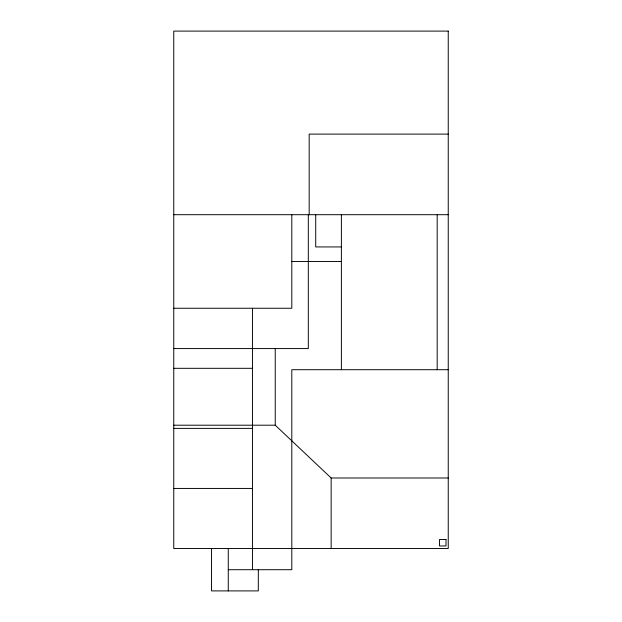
<?xml version="1.0" encoding="UTF-8"?>
<svg xmlns="http://www.w3.org/2000/svg" width="622" height="622" viewBox="0 0 622 622"><rect width="100%" height="100%" fill="white"/><g stroke="black" fill="none" stroke-linecap="round" stroke-linejoin="round"><path stroke-width="0.93" d="M448.244 134.103L309.181 134.103L309.181 214.699M173.756 214.699L448.244 214.699M341.385 246.934L315.719 246.934L315.719 214.699M291.804 261.473L341.385 261.473M173.756 308.248L291.804 308.248L291.804 214.699M173.756 348.569L308.31 348.569L308.31 214.699M173.756 368.31L252.454 368.31M448.244 369.709L291.804 369.709L291.804 569.705L228.266 569.705M173.756 425.199L275.243 425.199L331.153 477.991L448.244 477.991M173.756 428.379L252.454 428.379M173.756 488.441L252.454 488.441M437.188 214.699L437.188 369.709M341.385 214.699L341.385 369.709M331.153 477.991L331.153 548.511M275.243 348.569L275.243 425.199M258.309 569.705L258.309 590.9L211.542 590.9L211.542 548.511M252.454 308.248L252.454 569.705M228.266 548.511L228.266 590.9M448.244 31.1L173.756 31.1L173.756 548.511L448.244 548.511L448.244 31.1M446.005 539.492L439.544 539.492L439.544 545.953L446.005 545.953L446.005 539.492"/></g></svg>
